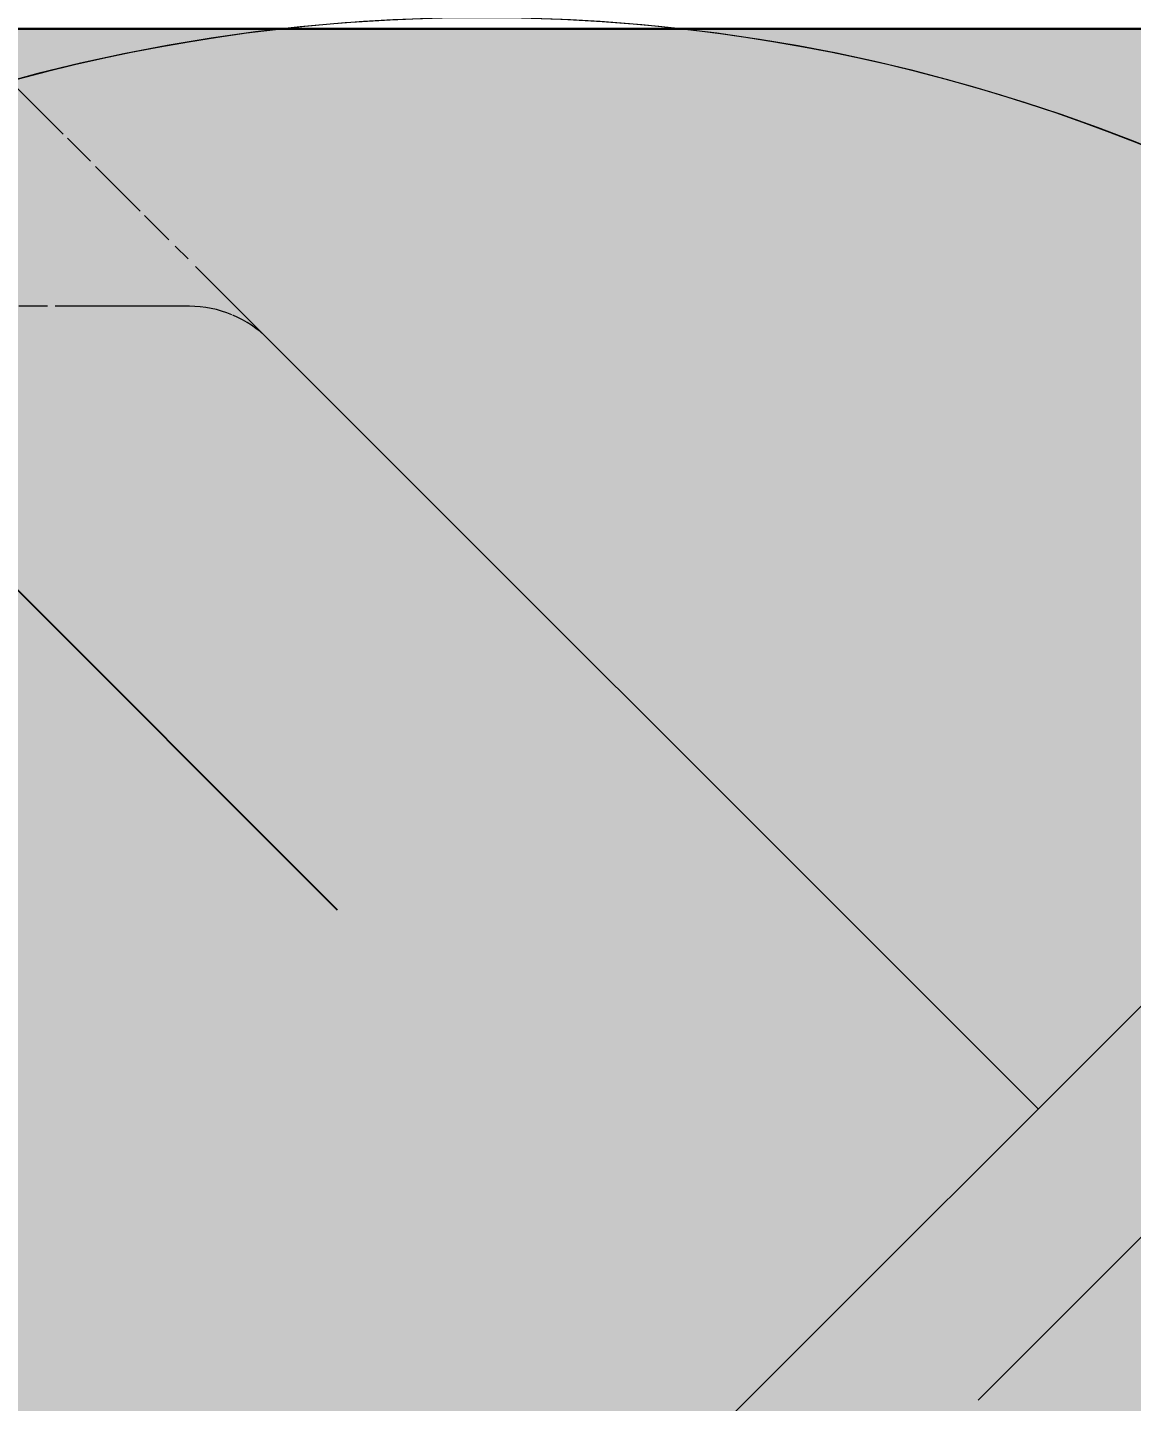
# Model space of a CAD drawing. Header units: metres. Extents: x 147 to 427, y -16 to 162.
# Drawn here: x 168.0162 to 168.1157, y 82.422 to 82.5458 of the extents above; entities that cross this region are included whole.
import ezdxf

# ---------------------------------------------------------------- set-up
doc = ezdxf.new("R2010")
doc.units = ezdxf.units.M
doc.layers.add('1053_ARQ_BASE_MATADOURO_dwg', color=7, linetype='Continuous', lineweight=5, true_color=0x767676)
for name, color, linetype, lineweight in [('A-ANNO-DIMS', 7, 'Continuous', 5), ('A-ANNO-DIMS-50', 7, 'Continuous', 5), ('A-EQUIPAMENTOS', 7, 'Continuous', 5), ('A-PAREDE', 7, 'Continuous', 30), ('P-SANR-FIXT', 7, 'Continuous', 5)]:
    doc.layers.add(name, color=color, linetype=linetype, lineweight=lineweight)
doc.styles.add('Century Gothic', font='GOTHIC.TTF', dxfattribs={"height": 0.05})
doc.dimstyles.new('Setores_1_mm', dxfattribs={"dimscale": 0.3048, "dimtxt": 0.05220841348587629, "dimasz": 0.5208333333333333, "dimexe": 0.3937007874015747, "dimexo": 0.2460629921259842, "dimgap": 0.2870734908136483, "dimtad": 1, "dimrnd": 0.01, "dimzin": 0, "dimdsep": 46, "dimtxsty": 'Century Gothic', "dimblk1": 'OBLIQUE', "dimblk2": 'OBLIQUE', "dimsah": 1, "dimcen": 0.09, "dimazin": 0, "dimtfac": 1, "dimtdec": 4, "dimtix": 1, "dimtmove": 0, "dimatfit": 3, "dimfxl": 1, "dimtvp": 1, "dimtolj": 1, "dimtzin": 0, "dimarcsym": 2})

# ---------------------------------------------------------------- blocks, each defined once
blk = doc.blocks.new('USO_ESG_Cuba lavatório redonda - Uso geral-3627472-BANHEIROS E VESTIÁRIO')
at = {"layer": 'P-SANR-FIXT', "color": 9, "true_color": 0xc0c0c0}
for start, end in [(100.0108825630863, 180.0000000000002), (180.0000000000002, 0)]:
    blk.add_arc((-2.727719265099044e-15, -0.1600000000000002), 0.1599999999999999, start, end, dxfattribs=at)
at = {"layer": 'P-SANR-FIXT', "color": 254, "true_color": 0xd3d3d3}
for radius, start, end in [(0.1599999999999999, 120.0000000000003, 180.0000000000002), (0.1600000000000002, 179.9999999999998, 239.9999999999994)]:
    blk.add_arc((-2.759870525399777e-15, -0.1600000000000002), radius, start, end, dxfattribs=at)
blk = doc.blocks.new('1053_ARQ_BASE_MATADOURO_dwg_A$C36706394-4039620-BANHEIROS E VESTIÁRIO')
at = {"layer": 'A-EQUIPAMENTOS', "true_color": 0xe2e2e2}
h = blk.add_hatch(color=254, dxfattribs=at)
h.paths.add_polyline_path([(0.00014336622092369, 0.2413468937734856), (0.007022746937956982, 0.1910034269092715), (0.1378727262842985, 0.1913314576727262), (0.1378727279890736, 0.2002899703120329), (0.1349277478828668, 0.2004447308394289), (0.134927756226475, 0.2442899708722528), (0.1460204435926738, 0.2501693468769063), (0.150416963433213, 0.2515710338247921), (0.1504169639939779, 0.2545178056460026), (0.1626169639511889, 0.2542929416901042), (0.1631883948316929, 0.2510700043220221), (0.1698598259568758, 0.249132902701228), (0.1781061678688522, 0.2442899626555372), (0.1779271787730104, 0.2002899626897961), (0.1751611792547793, 0.199736326450711), (0.1751611775929421, 0.191003448524692), (0.3065169518232262, 0.1910034194586887), (0.3065170101182043, 0.4931319496327585), (0.2561152307710686, 0.4995702082173066), (0.2034937348122718, 0.4951129938858859), (0.1566267682952246, 0.4816144655662458), (0.1102567792712985, 0.4568136765207155), (0.07171522772968324, 0.4248538474025273), (0.04048371592639397, 0.3861653774646667), (0.01722719870802007, 0.3409887801843312), (0.003548726943770191, 0.2913989928528473), (0.001115110761722883, 0.2556296256172148)])
h.paths.add_polyline_path([(0.1223138497703994, 0.2181319629399195), (0.1249020402197293, 0.2184727046835239), (0.1285722488796731, 0.2204373125209385), (0.1255363206034706, 0.2187098359627302), (0.1242647529703755, 0.218324110137031)])
at = {"layer": 'A-EQUIPAMENTOS', "color": 253, "true_color": 0xaaaaaa}
blk.add_line((0.3065169518232306, 0.3586512007533713), (0.3065169518232306, 0.4931319504974517), dxfattribs=at)
at = {"layer": 'A-EQUIPAMENTOS', "color": 254, "true_color": 0xd5d5d5}
blk.add_line((0.2815169518580661, 0.3916689164978057), (0.2815169518580661, 0.3926989494247443), dxfattribs=at)
at = {"layer": 'A-EQUIPAMENTOS', "color": 9, "true_color": 0xc3c3c3}
for p, q in [((0.3016813825670537, 0.3933573597665376), (0.2970285351716353, 0.3887045123488559)), ((0.2815169518580661, 0.3901323930760922), (0.2815169518580661, 0.3916689164978057)), ((0.2815169518580661, 0.3773350641131402), (0.2815169518580661, 0.3894265564335428)), ((0.2966555132402177, 0.3883314904156534), (0.2945813438406669, 0.3862573210061779)), ((0.2941075233012118, 0.3857835004644557), (0.2900991175557889, 0.3817750946998531)), ((0.2897101133836724, 0.3813860905258752), (0.2875056888481155, 0.3791816659797704)), ((0.2869429617341656, 0.3786189388631279), (0.2857809124126884, 0.3774568895360906)), ((0.2851175856167092, 0.3767935627369375), (0.2091974983923137, 0.3008734751492739)), ((0.3065169518232262, 0.3433556684117366), (0.3065169518232306, 0.3586512007533713)), ((0.2445528374519199, 0.2655181363224983), (0.1819215339236834, 0.3281494400600993)), ((0.2341307778842747, 0.2550960779190064), (0.1829412238982868, 0.3062856307071765))]:
    blk.add_line(p, q, dxfattribs=at)
at = {"layer": 'A-EQUIPAMENTOS', "color": 253, "true_color": 0xaaaaaa, "flags": 128}
blk.add_lwpolyline([(0.1820946979312071, 0.1910034269092715), (0.3065169518232262, 0.1910034269092715), (0.3065169518232262, 0.3433556684117366)], dxfattribs=at)
at = {"layer": 'A-EQUIPAMENTOS', "color": 9, "true_color": 0xc3c3c3}
for radius, start, end in [(0.009999999999999929, 337.500000037142, 0), (0.009999999999999964, 315.0000000742845, 336.9147374453913)]:
    blk.add_arc((0.2715169518487529, 0.3773350641131402), radius, start, end, dxfattribs=at)
blk = doc.blocks.new('1053_ARQ_BASE_MATADOURO_dwg_arq geral tgov-4039641-BANHEIROS E VESTIÁRIO')
at = {"layer": 'A-PAREDE', "color": 253, "true_color": 0xaaaaaa}
blk.add_line((27.30822966562137, -0.6403377242385664), (28.13058213135223, -0.6403377242385664), dxfattribs=at)
at = {"layer": 'A-PAREDE', "color": 9, "true_color": 0xc3c3c3}
blk.add_line((28.13058213135223, -0.6403377242385664), (28.14587719987192, -0.6403377242385664), dxfattribs=at)
at = {"layer": 'A-PAREDE', "color": 253, "true_color": 0xaaaaaa, "flags": 128}
blk.add_lwpolyline([(28.14587719987192, -0.6403377242385664), (28.29822966561207, -0.6403377242385664), (28.29822966561207, -0.764759978214746)], dxfattribs=at)
at = {"rotation": 90.0000109032063}
blk.add_blockref('1053_ARQ_BASE_MATADOURO_dwg_A$C36706394-4039620-BANHEIROS E VESTIÁRIO', (28.48923314746935, -0.9468546397985869), dxfattribs=at)
blk = doc.blocks.new('1053_ARQ_BASE_MATADOURO_dwg-3625622-BANHEIROS E VESTIÁRIO')
blk.add_blockref('1053_ARQ_BASE_MATADOURO_dwg_arq geral tgov-4039641-BANHEIROS E VESTIÁRIO', (130.2097949645677, 83.1860339743535))
blk = doc.blocks.new('DIMBLOCK47-BANHEIROS E VESTIÁRIO')
at = {"layer": 'A-ANNO-DIMS-50', "lineweight": 25}
for p, q in [((167.9647496571865, 82.5456962501147), (167.8853746571865, 82.6250712501147)), ((167.9647496571865, 82.5456962501147), (168.0441246571865, 82.4663212501147)), ((167.9647496571865, 82.3956962501147), (167.8853746571865, 82.47507125011471)), ((167.9647496571865, 82.3956962501147), (168.0441246571865, 82.3163212501147))]:
    blk.add_line(p, q, dxfattribs=at)
at = {"layer": 'A-ANNO-DIMS-50'}
for p, q in [((167.9647496571865, 82.5456962501147), (167.9274964556732, 82.5456962501147)), ((167.9647496571865, 82.3956962501147), (167.9647496571865, 82.5456962501147)), ((167.9647496571865, 82.5456962501147), (168.0847496571865, 82.5456962501147)), ((167.9647496571865, 82.39569625011468), (167.8447496571865, 82.39569625011468)), ((167.9647496571865, 82.39569625011468), (168.0786258653004, 82.39569625011468))]:
    blk.add_line(p, q, dxfattribs=at)
at = {"layer": 'A-ANNO-DIMS-50', "color": 0, "insert": (167.813161672595, 82.36047848831119), "char_height": 0.05, "width": 0.2645226283284398, "attachment_point": 1, "rotation": 89.99999999999963, "line_spacing_factor": 0.9845015114479526, "style": 'Century Gothic'}
blk.add_mtext('0,15 m', dxfattribs=at)
blk = doc.blocks.new('_Oblique')
at = {"color": 0, "linetype": 'ByBlock', "lineweight": -2}
blk.add_line((-0.5, -0.5), (0.5, 0.5), dxfattribs=at)

msp = doc.modelspace()

# ---------------------------------------------------------------- block references
at = {"layer": '1053_ARQ_BASE_MATADOURO_dwg', "color": 253, "true_color": 0xaaaaaa}
msp.add_blockref('1053_ARQ_BASE_MATADOURO_dwg-3625622-BANHEIROS E VESTIÁRIO', (9.709115587533281, 0), dxfattribs=at)
at = {"layer": 'P-SANR-FIXT', "color": 254, "true_color": 0xd3d3d3, "rotation": 269.9999999999994}
msp.add_blockref('USO_ESG_Cuba lavatório redonda - Uso geral-3627472-BANHEIROS E VESTIÁRIO', (168.2171402177129, 82.38670306710037), dxfattribs=at)

# ---------------------------------------------------------------- dimensions: what is measured, and where the dimension line sits
at = {"layer": 'A-ANNO-DIMS'}
dim = msp.add_linear_dim(base=(167.9647496571866, 82.54569625011473), p1=(168.1536258653003, 82.39569625011468), p2=(167.8524964556731, 82.5456962501147), angle=89.99999999999991, dimstyle='Setores_1_mm', override={"dimpost": '<>', "dimfxl": 0.3364207504635184}, dxfattribs=at)
dim.commit()
dim.dimension.update_dxf_attribs({"geometry": 'DIMBLOCK47-BANHEIROS E VESTIÁRIO', "text_midpoint": (167.8509920091338, 82.47069625011464)})

doc.saveas('drawing.dxf')
